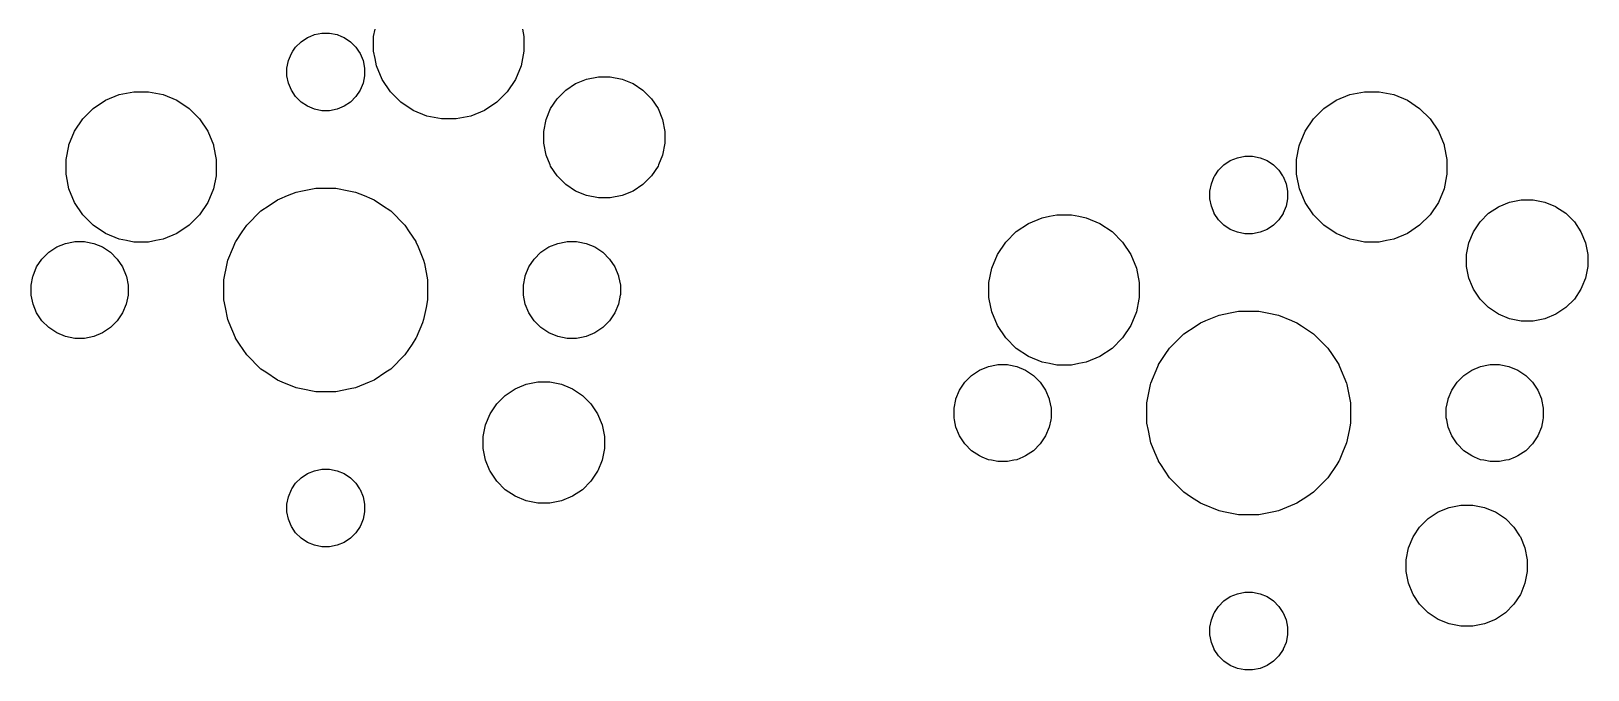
# Model space of a CAD drawing. Extents: x 70 to 347, y -163 to -55.
# Drawn here: x 135.68 to 167.81, y -109.52 to -96.33 of the extents above; entities that cross this region are included whole.
import ezdxf

# ---------------------------------------------------------------- set-up
doc = ezdxf.new("R2010")
doc.units = 0
doc.layers.add('BLACK', color=7, linetype='CONTINUOUS')

msp = doc.modelspace()

# ---------------------------------------------------------------- linework, layer by layer
at = {"layer": 'BLACK', "linetype": 'CONTINUOUS'}
for p, q in [((141.524, -96.406), (141.679, -96.3752)), ((141.679, -96.3752), (141.836, -96.3752)), ((141.836, -96.3752), (141.991, -96.406)), ((142.746, -96.4434), (142.776, -96.2936)), ((145.819, -96.2936), (145.848, -96.4434)), ((141.08, -96.749), (141.135, -96.6656)), ((141.135, -96.6656), (141.247, -96.554)), ((141.247, -96.554), (141.378, -96.4664)), ((141.378, -96.4664), (141.433, -96.4434)), ((141.433, -96.4434), (141.524, -96.406)), ((141.991, -96.406), (142.081, -96.4434)), ((142.081, -96.4434), (142.137, -96.4664)), ((142.137, -96.4664), (142.268, -96.554)), ((142.268, -96.554), (142.38, -96.6656)), ((142.38, -96.6656), (142.435, -96.749)), ((142.746, -96.749), (142.746, -96.4434)), ((145.848, -96.4434), (145.848, -96.749)), ((140.956, -97.0973), (140.987, -96.9426)), ((140.987, -96.9426), (141.048, -96.7968)), ((141.048, -96.7968), (141.08, -96.749)), ((142.435, -96.749), (142.467, -96.7968)), ((142.467, -96.7968), (142.528, -96.9426)), ((142.528, -96.9426), (142.558, -97.0973)), ((142.776, -96.8988), (142.746, -96.749)), ((142.806, -97.0486), (142.776, -96.8988)), ((145.819, -96.8988), (145.789, -97.0486)), ((145.848, -96.749), (145.819, -96.8988)), ((140.956, -97.2551), (140.956, -97.0973)), ((140.987, -97.4098), (140.956, -97.2551)), ((142.558, -97.2551), (142.528, -97.4098)), ((142.558, -97.0973), (142.558, -97.2551)), ((142.923, -97.3309), (142.806, -97.0486)), ((143.093, -97.5849), (142.923, -97.3309)), ((145.672, -97.3309), (145.502, -97.5849)), ((145.789, -97.0486), (145.672, -97.3309)), ((146.933, -97.4098), (147.142, -97.3233)), ((147.142, -97.3233), (147.384, -97.2752)), ((147.384, -97.2752), (147.631, -97.2752)), ((147.631, -97.2752), (147.872, -97.3233)), ((147.872, -97.3233), (148.081, -97.4098)), ((137.213, -97.7617), (137.495, -97.6448)), ((137.495, -97.6448), (137.645, -97.615)), ((137.645, -97.615), (137.795, -97.5852)), ((137.795, -97.5852), (138.1, -97.5852)), ((138.1, -97.5852), (138.25, -97.615)), ((138.25, -97.615), (138.4, -97.6448)), ((138.4, -97.6448), (138.682, -97.7617)), ((141.047, -97.5545), (140.987, -97.4098)), ((141.048, -97.5556), (141.047, -97.5545)), ((141.135, -97.6868), (141.048, -97.5556)), ((142.467, -97.5556), (142.38, -97.6868)), ((142.468, -97.5545), (142.467, -97.5556)), ((142.528, -97.4098), (142.468, -97.5545)), ((143.309, -97.8009), (143.093, -97.5849)), ((145.502, -97.5849), (145.286, -97.8009)), ((146.536, -97.7287), (146.71, -97.5545)), ((146.71, -97.5545), (146.915, -97.4176)), ((146.915, -97.4176), (146.933, -97.4098)), ((148.081, -97.4098), (148.1, -97.4176)), ((148.1, -97.4176), (148.305, -97.5545)), ((148.305, -97.5545), (148.479, -97.7287)), ((162.613, -97.7617), (162.895, -97.6448)), ((162.895, -97.6448), (163.045, -97.615)), ((163.045, -97.615), (163.195, -97.5852)), ((163.195, -97.5852), (163.5, -97.5852)), ((163.5, -97.5852), (163.65, -97.615)), ((163.65, -97.615), (163.8, -97.6448)), ((163.8, -97.6448), (164.082, -97.7617)), ((136.743, -98.1475), (136.959, -97.9315)), ((136.959, -97.9315), (137.213, -97.7617)), ((138.682, -97.7617), (138.936, -97.9315)), ((138.936, -97.9315), (139.152, -98.1475)), ((141.247, -97.7984), (141.135, -97.6868)), ((141.378, -97.886), (141.247, -97.7984)), ((141.524, -97.9464), (141.378, -97.886)), ((141.378, -97.886), (141.378, -97.886)), ((141.378, -97.886), (141.378, -97.886)), ((141.679, -97.9772), (141.524, -97.9464)), ((141.836, -97.9772), (141.679, -97.9772)), ((141.991, -97.9464), (141.836, -97.9772)), ((142.137, -97.886), (141.991, -97.9464)), ((142.268, -97.7984), (142.137, -97.886)), ((142.137, -97.886), (142.137, -97.886)), ((142.137, -97.886), (142.137, -97.886)), ((142.38, -97.6868), (142.268, -97.7984)), ((143.563, -97.9707), (143.309, -97.8009)), ((143.845, -98.0876), (143.563, -97.9707)), ((145.032, -97.9707), (144.75, -98.0876)), ((145.286, -97.8009), (145.032, -97.9707)), ((146.304, -98.1613), (146.399, -97.9336)), ((146.399, -97.9336), (146.536, -97.7287)), ((146.399, -97.9336), (146.399, -97.9336)), ((148.479, -97.7287), (148.616, -97.9336)), ((148.616, -97.9336), (148.616, -97.9336)), ((148.616, -97.9336), (148.71, -98.1613)), ((162.143, -98.1475), (162.359, -97.9315)), ((162.359, -97.9315), (162.613, -97.7617)), ((164.082, -97.7617), (164.336, -97.9315)), ((164.336, -97.9315), (164.552, -98.1475)), ((136.573, -98.4015), (136.743, -98.1475)), ((139.152, -98.1475), (139.322, -98.4015)), ((143.995, -98.1174), (143.845, -98.0876)), ((144.145, -98.1472), (143.995, -98.1174)), ((144.45, -98.1472), (144.145, -98.1472)), ((144.6, -98.1174), (144.45, -98.1472)), ((144.75, -98.0876), (144.6, -98.1174)), ((146.256, -98.403), (146.304, -98.1613)), ((148.71, -98.1613), (148.758, -98.403)), ((161.973, -98.4015), (162.143, -98.1475)), ((164.552, -98.1475), (164.722, -98.4015)), ((136.456, -98.6838), (136.573, -98.4015)), ((139.322, -98.4015), (139.439, -98.6838)), ((146.256, -98.6494), (146.256, -98.403)), ((148.758, -98.403), (148.758, -98.6494)), ((161.856, -98.6838), (161.973, -98.4015)), ((164.722, -98.4015), (164.839, -98.6838)), ((136.396, -98.9834), (136.452, -98.7018)), ((136.452, -98.7018), (136.456, -98.6838)), ((139.439, -98.6838), (139.442, -98.7018)), ((139.442, -98.7018), (139.498, -98.9834)), ((146.304, -98.8911), (146.256, -98.6494)), ((146.389, -99.094), (146.304, -98.8911)), ((148.71, -98.8911), (148.626, -99.094)), ((148.758, -98.6494), (148.71, -98.8911)), ((160.428, -99.0064), (160.574, -98.946)), ((160.574, -98.946), (160.728, -98.9152)), ((160.728, -98.9152), (160.886, -98.9152)), ((160.886, -98.9152), (161.041, -98.946)), ((161.041, -98.946), (161.187, -99.0064)), ((161.796, -98.9834), (161.852, -98.7018)), ((161.852, -98.7018), (161.856, -98.6838)), ((164.839, -98.6838), (164.842, -98.7018)), ((164.842, -98.7018), (164.898, -98.9834)), ((136.396, -99.289), (136.396, -98.9834)), ((139.498, -98.9834), (139.498, -99.289)), ((146.399, -99.1188), (146.389, -99.094)), ((146.536, -99.3237), (146.399, -99.1188)), ((148.616, -99.1188), (148.479, -99.3237)), ((148.626, -99.094), (148.616, -99.1188)), ((160.106, -99.3237), (160.185, -99.2056)), ((160.185, -99.2056), (160.297, -99.094)), ((160.297, -99.094), (160.428, -99.0064)), ((160.428, -99.0064), (160.428, -99.0064)), ((161.187, -99.0064), (161.187, -99.0064)), ((161.187, -99.0064), (161.318, -99.094)), ((161.318, -99.094), (161.43, -99.2056)), ((161.43, -99.2056), (161.508, -99.3237)), ((161.796, -99.289), (161.796, -98.9834)), ((164.898, -98.9834), (164.898, -99.289)), ((136.403, -99.3226), (136.396, -99.289)), ((136.456, -99.5886), (136.403, -99.3226)), ((136.573, -99.8709), (136.456, -99.5886)), ((139.439, -99.5886), (139.322, -99.8709)), ((139.492, -99.3226), (139.439, -99.5886)), ((139.498, -99.289), (139.492, -99.3226)), ((141.28, -99.629), (141.55, -99.5752)), ((141.55, -99.5752), (141.964, -99.5752)), ((141.964, -99.5752), (142.235, -99.629)), ((146.71, -99.4979), (146.536, -99.3237)), ((146.915, -99.6348), (146.71, -99.4979)), ((148.305, -99.4979), (148.1, -99.6348)), ((148.479, -99.3237), (148.305, -99.4979)), ((160.006, -99.6373), (160.037, -99.4826)), ((160.037, -99.4826), (160.098, -99.3368)), ((160.098, -99.3368), (160.106, -99.3237)), ((161.508, -99.3237), (161.517, -99.3368)), ((161.517, -99.3368), (161.578, -99.4826)), ((161.578, -99.4826), (161.608, -99.6373)), ((161.803, -99.3226), (161.796, -99.289)), ((161.856, -99.5886), (161.803, -99.3226)), ((161.973, -99.8709), (161.856, -99.5886)), ((164.839, -99.5886), (164.722, -99.8709)), ((164.892, -99.3226), (164.839, -99.5886)), ((164.898, -99.289), (164.892, -99.3226)), ((136.743, -100.125), (136.573, -99.8709)), ((139.322, -99.8709), (139.152, -100.125)), ((140.418, -100.044), (140.589, -99.9301)), ((140.589, -99.9301), (140.762, -99.8143)), ((140.762, -99.8143), (140.809, -99.7951)), ((140.809, -99.7951), (140.968, -99.7291)), ((140.968, -99.7291), (141.145, -99.6559)), ((141.145, -99.6559), (141.28, -99.629)), ((142.235, -99.629), (142.37, -99.6559)), ((142.37, -99.6559), (142.547, -99.7291)), ((142.547, -99.7291), (142.706, -99.7951)), ((142.706, -99.7951), (142.753, -99.8143)), ((142.753, -99.8143), (142.926, -99.9301)), ((142.926, -99.9301), (143.097, -100.044)), ((147.142, -99.7291), (146.915, -99.6348)), ((146.915, -99.6348), (146.915, -99.6348)), ((146.915, -99.6348), (146.915, -99.6348)), ((147.384, -99.7772), (147.142, -99.7291)), ((147.631, -99.7772), (147.384, -99.7772)), ((147.872, -99.7291), (147.631, -99.7772)), ((148.1, -99.6348), (147.872, -99.7291)), ((148.1, -99.6348), (148.1, -99.6348)), ((148.1, -99.6348), (148.1, -99.6348)), ((160.006, -99.7951), (160.006, -99.6373)), ((160.037, -99.9498), (160.006, -99.7951)), ((161.608, -99.7951), (161.578, -99.9498)), ((161.608, -99.6373), (161.608, -99.7951)), ((162.143, -100.125), (161.973, -99.8709)), ((164.722, -99.8709), (164.552, -100.125)), ((165.974, -99.9538), (166.192, -99.8633)), ((166.192, -99.8633), (166.434, -99.8152)), ((166.434, -99.8152), (166.681, -99.8152)), ((166.681, -99.8152), (166.922, -99.8633)), ((166.922, -99.8633), (167.141, -99.9538)), ((136.959, -100.341), (136.743, -100.125)), ((139.152, -100.125), (138.936, -100.341)), ((140.125, -100.337), (140.418, -100.044)), ((143.097, -100.044), (143.389, -100.337)), ((156.263, -100.302), (156.545, -100.185)), ((156.545, -100.185), (156.695, -100.155)), ((156.695, -100.155), (156.845, -100.125)), ((156.845, -100.125), (157.15, -100.125)), ((157.15, -100.125), (157.3, -100.155)), ((157.3, -100.155), (157.45, -100.185)), ((157.45, -100.185), (157.732, -100.302)), ((160.097, -100.094), (160.037, -99.9498)), ((160.098, -100.096), (160.097, -100.094)), ((160.185, -100.227), (160.098, -100.096)), ((160.297, -100.338), (160.185, -100.227)), ((161.43, -100.227), (161.318, -100.338)), ((161.517, -100.096), (161.43, -100.227)), ((161.518, -100.094), (161.517, -100.096)), ((161.578, -99.9498), (161.518, -100.094)), ((162.359, -100.341), (162.143, -100.125)), ((164.552, -100.125), (164.336, -100.341)), ((165.586, -100.269), (165.76, -100.094)), ((165.76, -100.094), (165.965, -99.9576)), ((165.965, -99.9576), (165.974, -99.9538)), ((167.141, -99.9538), (167.15, -99.9576)), ((167.15, -99.9576), (167.355, -100.094)), ((167.355, -100.094), (167.529, -100.269)), ((137.213, -100.511), (136.959, -100.341)), ((137.495, -100.628), (137.213, -100.511)), ((138.682, -100.511), (138.4, -100.628)), ((138.936, -100.341), (138.682, -100.511)), ((139.899, -100.675), (140.033, -100.476)), ((140.033, -100.476), (140.125, -100.337)), ((143.389, -100.337), (143.482, -100.476)), ((143.482, -100.476), (143.615, -100.675)), ((155.793, -100.687), (156.009, -100.471)), ((156.009, -100.471), (156.263, -100.302)), ((157.732, -100.302), (157.986, -100.471)), ((157.986, -100.471), (158.202, -100.687)), ((160.428, -100.426), (160.297, -100.338)), ((160.574, -100.486), (160.428, -100.426)), ((160.428, -100.426), (160.428, -100.426)), ((160.428, -100.426), (160.428, -100.426)), ((160.728, -100.517), (160.574, -100.486)), ((160.886, -100.517), (160.728, -100.517)), ((161.041, -100.486), (160.886, -100.517)), ((161.187, -100.426), (161.041, -100.486)), ((161.318, -100.338), (161.187, -100.426)), ((161.187, -100.426), (161.187, -100.426)), ((161.187, -100.426), (161.187, -100.426)), ((162.613, -100.511), (162.359, -100.341)), ((162.895, -100.628), (162.613, -100.511)), ((164.082, -100.511), (163.8, -100.628)), ((164.336, -100.341), (164.082, -100.511)), ((165.354, -100.701), (165.449, -100.474)), ((165.449, -100.474), (165.586, -100.269)), ((165.449, -100.474), (165.449, -100.474)), ((167.529, -100.269), (167.666, -100.474)), ((167.666, -100.474), (167.666, -100.474)), ((167.666, -100.474), (167.76, -100.701)), ((136.039, -100.899), (136.203, -100.789)), ((136.203, -100.789), (136.385, -100.714)), ((136.385, -100.714), (136.55, -100.681)), ((136.55, -100.681), (136.579, -100.675)), ((136.579, -100.675), (136.776, -100.675)), ((136.776, -100.675), (136.805, -100.681)), ((136.805, -100.681), (136.969, -100.714)), ((136.969, -100.714), (137.152, -100.789)), ((137.152, -100.789), (137.315, -100.899)), ((137.645, -100.657), (137.495, -100.628)), ((137.795, -100.687), (137.645, -100.657)), ((138.1, -100.687), (137.795, -100.687)), ((138.25, -100.657), (138.1, -100.687)), ((138.4, -100.628), (138.25, -100.657)), ((139.737, -101.063), (139.851, -100.789)), ((139.851, -100.789), (139.896, -100.681)), ((139.896, -100.681), (139.899, -100.675)), ((143.615, -100.675), (143.619, -100.681)), ((143.619, -100.681), (143.664, -100.789)), ((143.664, -100.789), (143.778, -101.063)), ((146.199, -100.899), (146.363, -100.789)), ((146.363, -100.789), (146.545, -100.714)), ((146.545, -100.714), (146.71, -100.681)), ((146.71, -100.681), (146.739, -100.675)), ((146.739, -100.675), (146.936, -100.675)), ((146.936, -100.675), (146.965, -100.681)), ((146.965, -100.681), (147.129, -100.714)), ((147.129, -100.714), (147.312, -100.789)), ((147.312, -100.789), (147.475, -100.899)), ((155.623, -100.942), (155.793, -100.687)), ((158.202, -100.687), (158.372, -100.942)), ((163.045, -100.657), (162.895, -100.628)), ((163.195, -100.687), (163.045, -100.657)), ((163.5, -100.687), (163.195, -100.687)), ((163.65, -100.657), (163.5, -100.687)), ((163.8, -100.628), (163.65, -100.657)), ((165.306, -100.943), (165.354, -100.701)), ((167.76, -100.701), (167.808, -100.943)), ((135.715, -101.384), (135.79, -101.202)), ((135.79, -101.202), (135.9, -101.038)), ((135.9, -101.038), (136.039, -100.899)), ((137.315, -100.899), (137.455, -101.038)), ((137.455, -101.038), (137.564, -101.202)), ((137.564, -101.202), (137.64, -101.384)), ((139.656, -101.469), (139.723, -101.133)), ((139.723, -101.133), (139.737, -101.063)), ((143.778, -101.063), (143.792, -101.133)), ((143.792, -101.133), (143.858, -101.469)), ((145.875, -101.384), (145.95, -101.202)), ((145.95, -101.202), (146.06, -101.038)), ((146.06, -101.038), (146.199, -100.899)), ((147.475, -100.899), (147.615, -101.038)), ((147.615, -101.038), (147.724, -101.202)), ((147.724, -101.202), (147.8, -101.384)), ((155.506, -101.224), (155.623, -100.942)), ((158.372, -100.942), (158.489, -101.224)), ((165.306, -101.189), (165.306, -100.943)), ((165.354, -101.431), (165.306, -101.189)), ((167.808, -101.189), (167.76, -101.431)), ((167.808, -100.943), (167.808, -101.189)), ((135.676, -101.578), (135.713, -101.395)), ((135.713, -101.395), (135.715, -101.384)), ((137.64, -101.384), (137.642, -101.395)), ((137.642, -101.395), (137.678, -101.578)), ((139.656, -101.883), (139.656, -101.469)), ((143.858, -101.469), (143.858, -101.883)), ((145.836, -101.578), (145.873, -101.395)), ((145.873, -101.395), (145.875, -101.384)), ((147.8, -101.384), (147.802, -101.395)), ((147.802, -101.395), (147.838, -101.578)), ((155.446, -101.523), (155.505, -101.229)), ((155.446, -101.829), (155.446, -101.523)), ((155.505, -101.229), (155.506, -101.224)), ((158.489, -101.224), (158.49, -101.229)), ((158.49, -101.229), (158.548, -101.523)), ((158.548, -101.523), (158.548, -101.829)), ((165.429, -101.611), (165.354, -101.431)), ((167.76, -101.431), (167.686, -101.611)), ((135.676, -101.775), (135.676, -101.578)), ((135.679, -101.787), (135.676, -101.775)), ((135.715, -101.968), (135.679, -101.787)), ((137.676, -101.787), (137.64, -101.968)), ((137.678, -101.775), (137.676, -101.787)), ((137.678, -101.578), (137.678, -101.775)), ((145.836, -101.775), (145.836, -101.578)), ((145.839, -101.787), (145.836, -101.775)), ((145.875, -101.968), (145.839, -101.787)), ((147.836, -101.787), (147.8, -101.968)), ((147.838, -101.775), (147.836, -101.787)), ((147.838, -101.578), (147.838, -101.775)), ((155.453, -101.864), (155.446, -101.829)), ((158.548, -101.829), (158.541, -101.864)), ((165.449, -101.659), (165.429, -101.611)), ((165.586, -101.864), (165.449, -101.659)), ((167.666, -101.659), (167.529, -101.864)), ((167.686, -101.611), (167.666, -101.659)), ((135.79, -102.15), (135.715, -101.968)), ((135.9, -102.314), (135.79, -102.15)), ((137.564, -102.15), (137.455, -102.314)), ((137.64, -101.968), (137.564, -102.15)), ((139.687, -102.038), (139.656, -101.883)), ((139.737, -102.289), (139.687, -102.038)), ((143.828, -102.038), (143.778, -102.289)), ((143.858, -101.883), (143.828, -102.038)), ((145.95, -102.15), (145.875, -101.968)), ((146.06, -102.314), (145.95, -102.15)), ((147.724, -102.15), (147.615, -102.314)), ((147.8, -101.968), (147.724, -102.15)), ((155.506, -102.129), (155.453, -101.864)), ((155.623, -102.411), (155.506, -102.129)), ((158.489, -102.129), (158.372, -102.411)), ((158.541, -101.864), (158.489, -102.129)), ((160.195, -102.196), (160.424, -102.15)), ((160.424, -102.15), (160.6, -102.115)), ((160.6, -102.115), (161.014, -102.115)), ((161.014, -102.115), (161.191, -102.15)), ((161.191, -102.15), (161.42, -102.196)), ((165.76, -102.038), (165.586, -101.864)), ((165.965, -102.175), (165.76, -102.038)), ((166.192, -102.269), (165.965, -102.175)), ((165.965, -102.175), (165.965, -102.175)), ((165.965, -102.175), (165.965, -102.175)), ((167.15, -102.175), (166.922, -102.269)), ((167.355, -102.038), (167.15, -102.175)), ((167.15, -102.175), (167.15, -102.175)), ((167.15, -102.175), (167.15, -102.175)), ((167.529, -101.864), (167.355, -102.038)), ((136.039, -102.454), (135.9, -102.314)), ((136.203, -102.563), (136.039, -102.454)), ((137.315, -102.454), (137.152, -102.563)), ((137.455, -102.314), (137.315, -102.454)), ((139.764, -102.354), (139.737, -102.289)), ((139.893, -102.665), (139.764, -102.354)), ((143.751, -102.354), (143.622, -102.665)), ((143.778, -102.289), (143.751, -102.354)), ((146.199, -102.454), (146.06, -102.314)), ((146.363, -102.563), (146.199, -102.454)), ((147.475, -102.454), (147.312, -102.563)), ((147.615, -102.314), (147.475, -102.454)), ((155.793, -102.665), (155.623, -102.411)), ((158.372, -102.411), (158.202, -102.665)), ((159.468, -102.584), (159.72, -102.416)), ((159.72, -102.416), (159.812, -102.354)), ((159.812, -102.354), (159.909, -102.314)), ((159.909, -102.314), (159.924, -102.308)), ((159.924, -102.308), (160.195, -102.196)), ((161.42, -102.196), (161.691, -102.308)), ((161.691, -102.308), (161.706, -102.314)), ((161.706, -102.314), (161.803, -102.354)), ((161.803, -102.354), (161.894, -102.416)), ((161.894, -102.416), (162.147, -102.584)), ((166.434, -102.317), (166.192, -102.269)), ((166.681, -102.317), (166.434, -102.317)), ((166.922, -102.269), (166.681, -102.317)), ((136.385, -102.639), (136.203, -102.563)), ((136.203, -102.563), (136.203, -102.563)), ((136.203, -102.563), (136.203, -102.563)), ((136.203, -102.563), (136.203, -102.563)), ((136.482, -102.658), (136.385, -102.639)), ((136.579, -102.677), (136.482, -102.658)), ((136.776, -102.677), (136.579, -102.677)), ((136.873, -102.658), (136.776, -102.677)), ((136.969, -102.639), (136.873, -102.658)), ((137.152, -102.563), (136.969, -102.639)), ((137.152, -102.563), (137.152, -102.563)), ((137.152, -102.563), (137.152, -102.563)), ((137.152, -102.563), (137.152, -102.563)), ((139.896, -102.671), (139.893, -102.665)), ((139.977, -102.793), (139.896, -102.671)), ((140.125, -103.016), (139.977, -102.793)), ((143.538, -102.793), (143.389, -103.016)), ((143.619, -102.671), (143.538, -102.793)), ((143.622, -102.665), (143.619, -102.671)), ((146.545, -102.639), (146.363, -102.563)), ((146.363, -102.563), (146.363, -102.563)), ((146.363, -102.563), (146.363, -102.563)), ((146.363, -102.563), (146.363, -102.563)), ((146.642, -102.658), (146.545, -102.639)), ((146.739, -102.677), (146.642, -102.658)), ((146.936, -102.677), (146.739, -102.677)), ((147.033, -102.658), (146.936, -102.677)), ((147.129, -102.639), (147.033, -102.658)), ((147.312, -102.563), (147.129, -102.639)), ((147.312, -102.563), (147.312, -102.563)), ((147.312, -102.563), (147.312, -102.563)), ((147.312, -102.563), (147.312, -102.563)), ((156.009, -102.881), (155.793, -102.665)), ((158.202, -102.665), (157.986, -102.881)), ((159.175, -102.877), (159.468, -102.584)), ((162.147, -102.584), (162.439, -102.877)), ((140.418, -103.308), (140.125, -103.016)), ((143.389, -103.016), (143.097, -103.308)), ((156.263, -103.051), (156.009, -102.881)), ((156.545, -103.168), (156.263, -103.051)), ((157.732, -103.051), (157.45, -103.168)), ((157.986, -102.881), (157.732, -103.051)), ((158.949, -103.215), (159.086, -103.011)), ((159.086, -103.011), (159.175, -102.877)), ((162.439, -102.877), (162.529, -103.011)), ((162.529, -103.011), (162.665, -103.215)), ((140.517, -103.374), (140.418, -103.308)), ((140.762, -103.538), (140.517, -103.374)), ((142.998, -103.374), (142.753, -103.538)), ((143.097, -103.308), (142.998, -103.374)), ((154.95, -103.578), (155.089, -103.439)), ((155.089, -103.439), (155.253, -103.329)), ((155.253, -103.329), (155.435, -103.254)), ((155.435, -103.254), (155.6, -103.221)), ((155.6, -103.221), (155.629, -103.215)), ((155.629, -103.215), (155.826, -103.215)), ((155.826, -103.215), (155.855, -103.221)), ((155.855, -103.221), (156.019, -103.254)), ((156.019, -103.254), (156.202, -103.329)), ((156.202, -103.329), (156.365, -103.439)), ((156.365, -103.439), (156.505, -103.578)), ((156.695, -103.197), (156.545, -103.168)), ((156.845, -103.227), (156.695, -103.197)), ((157.15, -103.227), (156.845, -103.227)), ((157.3, -103.197), (157.15, -103.227)), ((157.45, -103.168), (157.3, -103.197)), ((158.787, -103.603), (158.932, -103.254)), ((158.932, -103.254), (158.946, -103.221)), ((158.946, -103.221), (158.949, -103.215)), ((162.665, -103.215), (162.669, -103.221)), ((162.669, -103.221), (162.683, -103.254)), ((162.683, -103.254), (162.828, -103.603)), ((165.11, -103.578), (165.249, -103.439)), ((165.249, -103.439), (165.413, -103.329)), ((165.413, -103.329), (165.595, -103.254)), ((165.595, -103.254), (165.76, -103.221)), ((165.76, -103.221), (165.789, -103.215)), ((165.789, -103.215), (165.986, -103.215)), ((165.986, -103.215), (166.015, -103.221)), ((166.015, -103.221), (166.179, -103.254)), ((166.179, -103.254), (166.362, -103.329)), ((166.362, -103.329), (166.525, -103.439)), ((166.525, -103.439), (166.665, -103.578)), ((140.859, -103.578), (140.762, -103.538)), ((140.762, -103.538), (140.762, -103.538)), ((140.762, -103.538), (140.762, -103.538)), ((141.145, -103.696), (140.859, -103.578)), ((141.251, -103.718), (141.145, -103.696)), ((141.55, -103.777), (141.251, -103.718)), ((141.964, -103.777), (141.55, -103.777)), ((142.264, -103.718), (141.964, -103.777)), ((142.37, -103.696), (142.264, -103.718)), ((142.656, -103.578), (142.37, -103.696)), ((142.753, -103.538), (142.656, -103.578)), ((142.753, -103.538), (142.753, -103.538)), ((142.753, -103.538), (142.753, -103.538)), ((145.46, -103.854), (145.665, -103.718)), ((145.665, -103.718), (145.716, -103.696)), ((145.716, -103.696), (145.892, -103.623)), ((145.892, -103.623), (146.134, -103.575)), ((146.134, -103.575), (146.381, -103.575)), ((146.381, -103.575), (146.622, -103.623)), ((146.622, -103.623), (146.799, -103.696)), ((146.799, -103.696), (146.85, -103.718)), ((146.85, -103.718), (147.055, -103.854)), ((154.765, -103.924), (154.84, -103.742)), ((154.84, -103.742), (154.95, -103.578)), ((156.505, -103.578), (156.614, -103.742)), ((156.614, -103.742), (156.69, -103.924)), ((158.706, -104.009), (158.783, -103.624)), ((158.783, -103.624), (158.787, -103.603)), ((162.828, -103.603), (162.832, -103.624)), ((162.832, -103.624), (162.908, -104.009)), ((164.925, -103.924), (165, -103.742)), ((165, -103.742), (165.11, -103.578)), ((166.665, -103.578), (166.774, -103.742)), ((166.774, -103.742), (166.85, -103.924)), ((145.175, -104.194), (145.286, -104.029)), ((145.286, -104.029), (145.46, -103.854)), ((147.055, -103.854), (147.229, -104.029)), ((147.229, -104.029), (147.34, -104.194)), ((154.726, -104.118), (154.763, -103.935)), ((154.763, -103.935), (154.765, -103.924)), ((156.69, -103.924), (156.692, -103.935)), ((156.692, -103.935), (156.728, -104.118)), ((158.706, -104.423), (158.706, -104.009)), ((162.908, -104.009), (162.908, -104.423)), ((164.886, -104.118), (164.923, -103.935)), ((164.923, -103.935), (164.925, -103.924)), ((166.85, -103.924), (166.852, -103.935)), ((166.852, -103.935), (166.888, -104.118)), ((145.054, -104.461), (145.149, -104.234)), ((145.149, -104.234), (145.175, -104.194)), ((147.34, -104.194), (147.366, -104.234)), ((147.366, -104.234), (147.46, -104.461)), ((154.726, -104.315), (154.726, -104.118)), ((154.735, -104.359), (154.726, -104.315)), ((154.765, -104.508), (154.735, -104.359)), ((156.72, -104.359), (156.69, -104.508)), ((156.728, -104.315), (156.72, -104.359)), ((156.728, -104.118), (156.728, -104.315)), ((158.737, -104.576), (158.706, -104.423)), ((162.908, -104.423), (162.878, -104.576)), ((164.886, -104.315), (164.886, -104.118)), ((164.895, -104.359), (164.886, -104.315)), ((164.925, -104.508), (164.895, -104.359)), ((166.88, -104.359), (166.85, -104.508)), ((166.888, -104.315), (166.88, -104.359)), ((166.888, -104.118), (166.888, -104.315)), ((145.006, -104.703), (145.054, -104.461)), ((145.006, -104.949), (145.006, -104.703)), ((147.46, -104.461), (147.508, -104.703)), ((147.508, -104.703), (147.508, -104.949)), ((154.84, -104.69), (154.765, -104.508)), ((154.95, -104.854), (154.84, -104.69)), ((156.614, -104.69), (156.505, -104.854)), ((156.69, -104.508), (156.614, -104.69)), ((158.787, -104.829), (158.737, -104.576)), ((162.878, -104.576), (162.828, -104.829)), ((165, -104.69), (164.925, -104.508)), ((165.11, -104.854), (165, -104.69)), ((166.774, -104.69), (166.665, -104.854)), ((166.85, -104.508), (166.774, -104.69)), ((145.054, -105.191), (145.006, -104.949)), ((147.508, -104.949), (147.46, -105.191)), ((155.089, -104.994), (154.95, -104.854)), ((155.253, -105.103), (155.089, -104.994)), ((156.365, -104.994), (156.202, -105.103)), ((156.505, -104.854), (156.365, -104.994)), ((158.87, -105.03), (158.787, -104.829)), ((158.943, -105.205), (158.87, -105.03)), ((162.744, -105.03), (162.672, -105.205)), ((162.828, -104.829), (162.744, -105.03)), ((165.249, -104.994), (165.11, -104.854)), ((165.413, -105.103), (165.249, -104.994)), ((166.525, -104.994), (166.362, -105.103)), ((166.665, -104.854), (166.525, -104.994)), ((141.524, -105.406), (141.679, -105.375)), ((141.679, -105.375), (141.836, -105.375)), ((141.836, -105.375), (141.991, -105.406)), ((145.143, -105.406), (145.054, -105.191)), ((147.46, -105.191), (147.371, -105.406)), ((155.307, -105.125), (155.253, -105.103)), ((155.253, -105.103), (155.253, -105.103)), ((155.253, -105.103), (155.253, -105.103)), ((155.435, -105.179), (155.307, -105.125)), ((155.498, -105.191), (155.435, -105.179)), ((155.629, -105.217), (155.498, -105.191)), ((155.826, -105.217), (155.629, -105.217)), ((155.957, -105.191), (155.826, -105.217)), ((156.019, -105.179), (155.957, -105.191)), ((156.148, -105.125), (156.019, -105.179)), ((156.202, -105.103), (156.148, -105.125)), ((156.202, -105.103), (156.202, -105.103)), ((156.202, -105.103), (156.202, -105.103)), ((158.946, -105.211), (158.943, -105.205)), ((158.991, -105.279), (158.946, -105.211)), ((159.175, -105.556), (158.991, -105.279)), ((162.624, -105.279), (162.439, -105.556)), ((162.669, -105.211), (162.624, -105.279)), ((162.672, -105.205), (162.669, -105.211)), ((165.467, -105.125), (165.413, -105.103)), ((165.413, -105.103), (165.413, -105.103)), ((165.413, -105.103), (165.413, -105.103)), ((165.595, -105.179), (165.467, -105.125)), ((165.658, -105.191), (165.595, -105.179)), ((165.789, -105.217), (165.658, -105.191)), ((165.986, -105.217), (165.789, -105.217)), ((166.117, -105.191), (165.986, -105.217)), ((166.179, -105.179), (166.117, -105.191)), ((166.308, -105.125), (166.179, -105.179)), ((166.362, -105.103), (166.308, -105.125)), ((166.362, -105.103), (166.362, -105.103)), ((166.362, -105.103), (166.362, -105.103)), ((141.058, -105.781), (141.135, -105.666)), ((141.135, -105.666), (141.247, -105.554)), ((141.247, -105.554), (141.378, -105.466)), ((141.378, -105.466), (141.524, -105.406)), ((141.378, -105.466), (141.378, -105.466)), ((141.991, -105.406), (142.137, -105.466)), ((142.137, -105.466), (142.137, -105.466)), ((142.137, -105.466), (142.268, -105.554)), ((142.268, -105.554), (142.38, -105.666)), ((142.38, -105.666), (142.457, -105.781)), ((145.149, -105.419), (145.143, -105.406)), ((145.286, -105.624), (145.149, -105.419)), ((145.46, -105.798), (145.286, -105.624)), ((147.229, -105.624), (147.055, -105.798)), ((147.366, -105.419), (147.229, -105.624)), ((147.371, -105.406), (147.366, -105.419)), ((159.468, -105.848), (159.175, -105.556)), ((162.439, -105.556), (162.147, -105.848)), ((140.956, -106.097), (140.987, -105.943)), ((140.987, -105.943), (141.048, -105.797)), ((141.048, -105.797), (141.058, -105.781)), ((142.457, -105.781), (142.467, -105.797)), ((142.467, -105.797), (142.528, -105.943)), ((142.528, -105.943), (142.558, -106.097)), ((145.665, -105.935), (145.46, -105.798)), ((145.892, -106.029), (145.665, -105.935)), ((145.665, -105.935), (145.665, -105.935)), ((145.665, -105.935), (145.665, -105.935)), ((146.134, -106.077), (145.892, -106.029)), ((146.622, -106.029), (146.381, -106.077)), ((146.85, -105.935), (146.622, -106.029)), ((147.055, -105.798), (146.85, -105.935)), ((146.85, -105.935), (146.85, -105.935)), ((146.85, -105.935), (146.85, -105.935)), ((159.609, -105.943), (159.468, -105.848)), ((159.812, -106.078), (159.609, -105.943)), ((162.005, -105.943), (161.803, -106.078)), ((162.147, -105.848), (162.005, -105.943)), ((140.956, -106.255), (140.956, -106.097)), ((140.987, -106.41), (140.956, -106.255)), ((142.558, -106.255), (142.528, -106.41)), ((142.558, -106.097), (142.558, -106.255)), ((146.381, -106.077), (146.134, -106.077)), ((159.863, -106.099), (159.812, -106.078)), ((159.812, -106.078), (159.812, -106.078)), ((159.812, -106.078), (159.812, -106.078)), ((160.195, -106.236), (159.863, -106.099)), ((160.288, -106.255), (160.195, -106.236)), ((160.6, -106.317), (160.288, -106.255)), ((161.014, -106.317), (160.6, -106.317)), ((161.327, -106.255), (161.014, -106.317)), ((161.42, -106.236), (161.327, -106.255)), ((161.752, -106.099), (161.42, -106.236)), ((161.803, -106.078), (161.752, -106.099)), ((161.803, -106.078), (161.803, -106.078)), ((161.803, -106.078), (161.803, -106.078)), ((164.51, -106.394), (164.715, -106.258)), ((164.715, -106.258), (164.721, -106.255)), ((164.721, -106.255), (164.942, -106.163)), ((164.942, -106.163), (165.184, -106.115)), ((165.184, -106.115), (165.431, -106.115)), ((165.431, -106.115), (165.672, -106.163)), ((165.672, -106.163), (165.894, -106.255)), ((165.894, -106.255), (165.9, -106.258)), ((165.9, -106.258), (166.105, -106.394)), ((141.029, -106.511), (140.987, -106.41)), ((141.048, -106.556), (141.029, -106.511)), ((141.135, -106.687), (141.048, -106.556)), ((142.467, -106.556), (142.38, -106.687)), ((142.486, -106.511), (142.467, -106.556)), ((142.528, -106.41), (142.486, -106.511)), ((164.215, -106.75), (164.336, -106.569)), ((164.336, -106.569), (164.51, -106.394)), ((166.105, -106.394), (166.279, -106.569)), ((166.279, -106.569), (166.4, -106.75)), ((141.247, -106.798), (141.135, -106.687)), ((141.378, -106.886), (141.247, -106.798)), ((141.524, -106.946), (141.378, -106.886)), ((141.378, -106.886), (141.378, -106.886)), ((141.378, -106.886), (141.378, -106.886)), ((141.679, -106.977), (141.524, -106.946)), ((141.836, -106.977), (141.679, -106.977)), ((141.991, -106.946), (141.836, -106.977)), ((142.137, -106.886), (141.991, -106.946)), ((142.268, -106.798), (142.137, -106.886)), ((142.137, -106.886), (142.137, -106.886)), ((142.137, -106.886), (142.137, -106.886)), ((142.38, -106.687), (142.268, -106.798)), ((164.104, -107.001), (164.199, -106.774)), ((164.199, -106.774), (164.215, -106.75)), ((166.4, -106.75), (166.416, -106.774)), ((166.416, -106.774), (166.51, -107.001)), ((164.056, -107.243), (164.104, -107.001)), ((164.056, -107.489), (164.056, -107.243)), ((166.51, -107.001), (166.558, -107.243)), ((166.558, -107.243), (166.558, -107.489)), ((164.104, -107.731), (164.056, -107.489)), ((166.558, -107.489), (166.51, -107.731)), ((160.428, -108.006), (160.574, -107.946)), ((160.574, -107.946), (160.728, -107.915)), ((160.728, -107.915), (160.886, -107.915)), ((160.886, -107.915), (161.041, -107.946)), ((161.041, -107.946), (161.187, -108.006)), ((164.193, -107.946), (164.104, -107.731)), ((164.199, -107.959), (164.193, -107.946)), ((164.336, -108.164), (164.199, -107.959)), ((166.416, -107.959), (166.279, -108.164)), ((166.421, -107.946), (166.416, -107.959)), ((166.51, -107.731), (166.421, -107.946)), ((160.1, -108.334), (160.185, -108.206)), ((160.185, -108.206), (160.297, -108.094)), ((160.297, -108.094), (160.428, -108.006)), ((160.428, -108.006), (160.428, -108.006)), ((161.187, -108.006), (161.187, -108.006)), ((161.187, -108.006), (161.318, -108.094)), ((161.318, -108.094), (161.43, -108.206)), ((161.43, -108.206), (161.515, -108.334)), ((164.51, -108.338), (164.336, -108.164)), ((166.279, -108.164), (166.105, -108.338)), ((160.006, -108.637), (160.037, -108.483)), ((160.037, -108.483), (160.098, -108.337)), ((160.098, -108.337), (160.1, -108.334)), ((161.515, -108.334), (161.517, -108.337)), ((161.517, -108.337), (161.578, -108.483)), ((161.578, -108.483), (161.608, -108.637)), ((164.715, -108.475), (164.51, -108.338)), ((164.942, -108.569), (164.715, -108.475)), ((164.715, -108.475), (164.715, -108.475)), ((164.715, -108.475), (164.715, -108.475)), ((165.184, -108.617), (164.942, -108.569)), ((165.672, -108.569), (165.431, -108.617)), ((165.9, -108.475), (165.672, -108.569)), ((166.105, -108.338), (165.9, -108.475)), ((165.9, -108.475), (165.9, -108.475)), ((165.9, -108.475), (165.9, -108.475)), ((160.006, -108.795), (160.006, -108.637)), ((160.037, -108.95), (160.006, -108.795)), ((161.608, -108.795), (161.578, -108.95)), ((161.608, -108.637), (161.608, -108.795)), ((165.431, -108.617), (165.184, -108.617)), ((160.095, -109.089), (160.037, -108.95)), ((160.098, -109.096), (160.095, -109.089)), ((160.185, -109.227), (160.098, -109.096)), ((160.297, -109.338), (160.185, -109.227)), ((161.43, -109.227), (161.318, -109.338)), ((161.517, -109.096), (161.43, -109.227)), ((161.52, -109.089), (161.517, -109.096)), ((161.578, -108.95), (161.52, -109.089)), ((160.428, -109.426), (160.297, -109.338)), ((160.574, -109.486), (160.428, -109.426)), ((160.428, -109.426), (160.428, -109.426)), ((160.428, -109.426), (160.428, -109.426)), ((160.728, -109.517), (160.574, -109.486)), ((160.886, -109.517), (160.728, -109.517)), ((161.041, -109.486), (160.886, -109.517)), ((161.187, -109.426), (161.041, -109.486)), ((161.318, -109.338), (161.187, -109.426)), ((161.187, -109.426), (161.187, -109.426)), ((161.187, -109.426), (161.187, -109.426))]:
    msp.add_line(p, q, dxfattribs=at)

doc.saveas('drawing.dxf')
